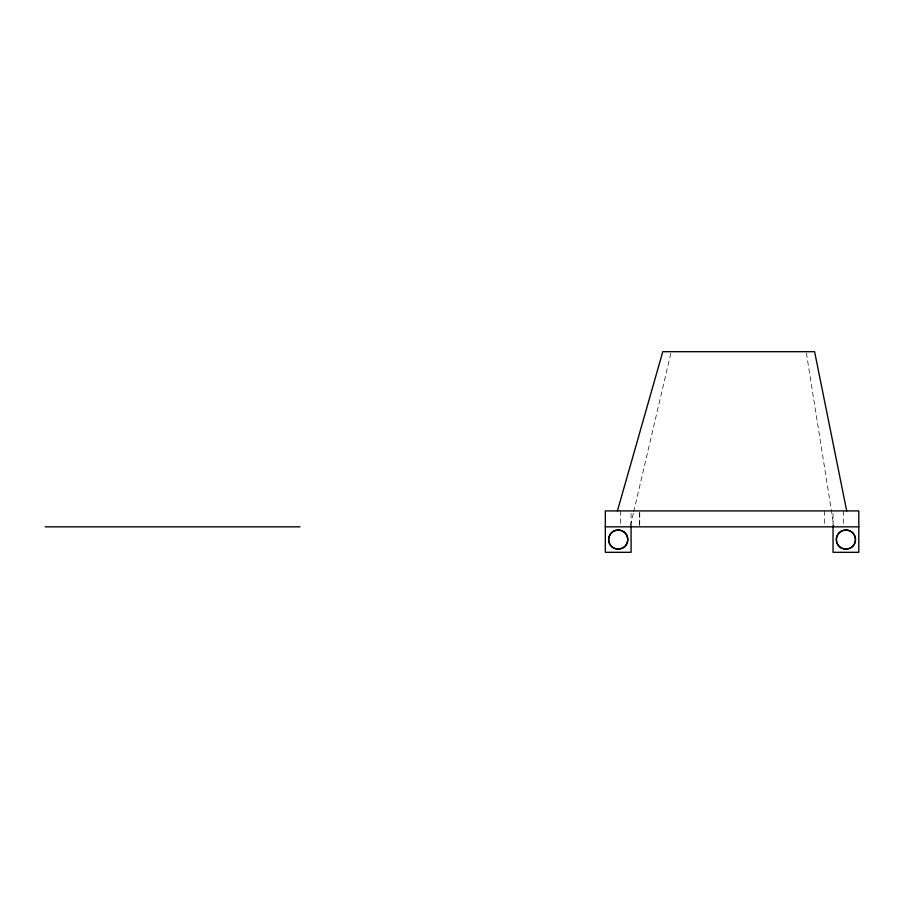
<?xml version="1.0" encoding="UTF-8"?>
<svg xmlns="http://www.w3.org/2000/svg" width="904" height="904" viewBox="0 0 904 904"><rect width="100%" height="100%" fill="white"/><g stroke="black" fill="none" stroke-linecap="round" stroke-linejoin="round"><path stroke-width="0.68" stroke-dasharray="4.52 3.39" d="M630.483 525.461L633.365 513.156M633.693 511.777L670.892 353.057M806.391 353.08L833.963 526.829M843.511 510.907L843.511 525.506M833.036 513.562L833.036 526.829M824.414 510.907L824.414 525.506M631.082 513.562L631.082 526.829M620.551 510.907L620.607 525.506M639.716 525.506L639.716 510.907L639.659 525.506"/><path stroke-width="1.36" d="M617.421 510.907L662.779 351.69L814.606 351.69L846.698 510.907M45.2 526.829L299.947 526.829M605.318 526.829L858.8 526.829M833.036 526.094L833.036 552.31L858.8 552.31L858.8 510.907L605.318 510.907L605.318 552.31L631.082 552.31L631.082 526.094M609.929 534.795L608.98 537.1A10.023 9.774 0 0 0 609.929 544.344C613.737 551.576 625.624 550.016 627.432 542.038A10.023 9.774 0 0 0 626.483 534.795C623.127 528.58 613.274 528.569 609.929 534.795M837.646 534.795L836.686 537.1A10.023 9.774 0 0 0 837.646 544.344C841.454 551.576 853.342 550.016 855.15 542.038A10.023 9.774 0 0 0 854.19 534.795C850.845 528.58 840.991 528.569 837.646 534.795M613.432 547.847A9.548 9.548 0 0 0 627.76 539.575A9.548 9.548 0 0 0 613.432 531.292A9.548 9.548 0 0 0 613.432 547.847M841.138 547.847A9.548 9.548 0 0 0 855.466 539.575A9.548 9.548 0 0 0 841.138 531.292A9.548 9.548 0 0 0 841.138 547.847"/></g></svg>
